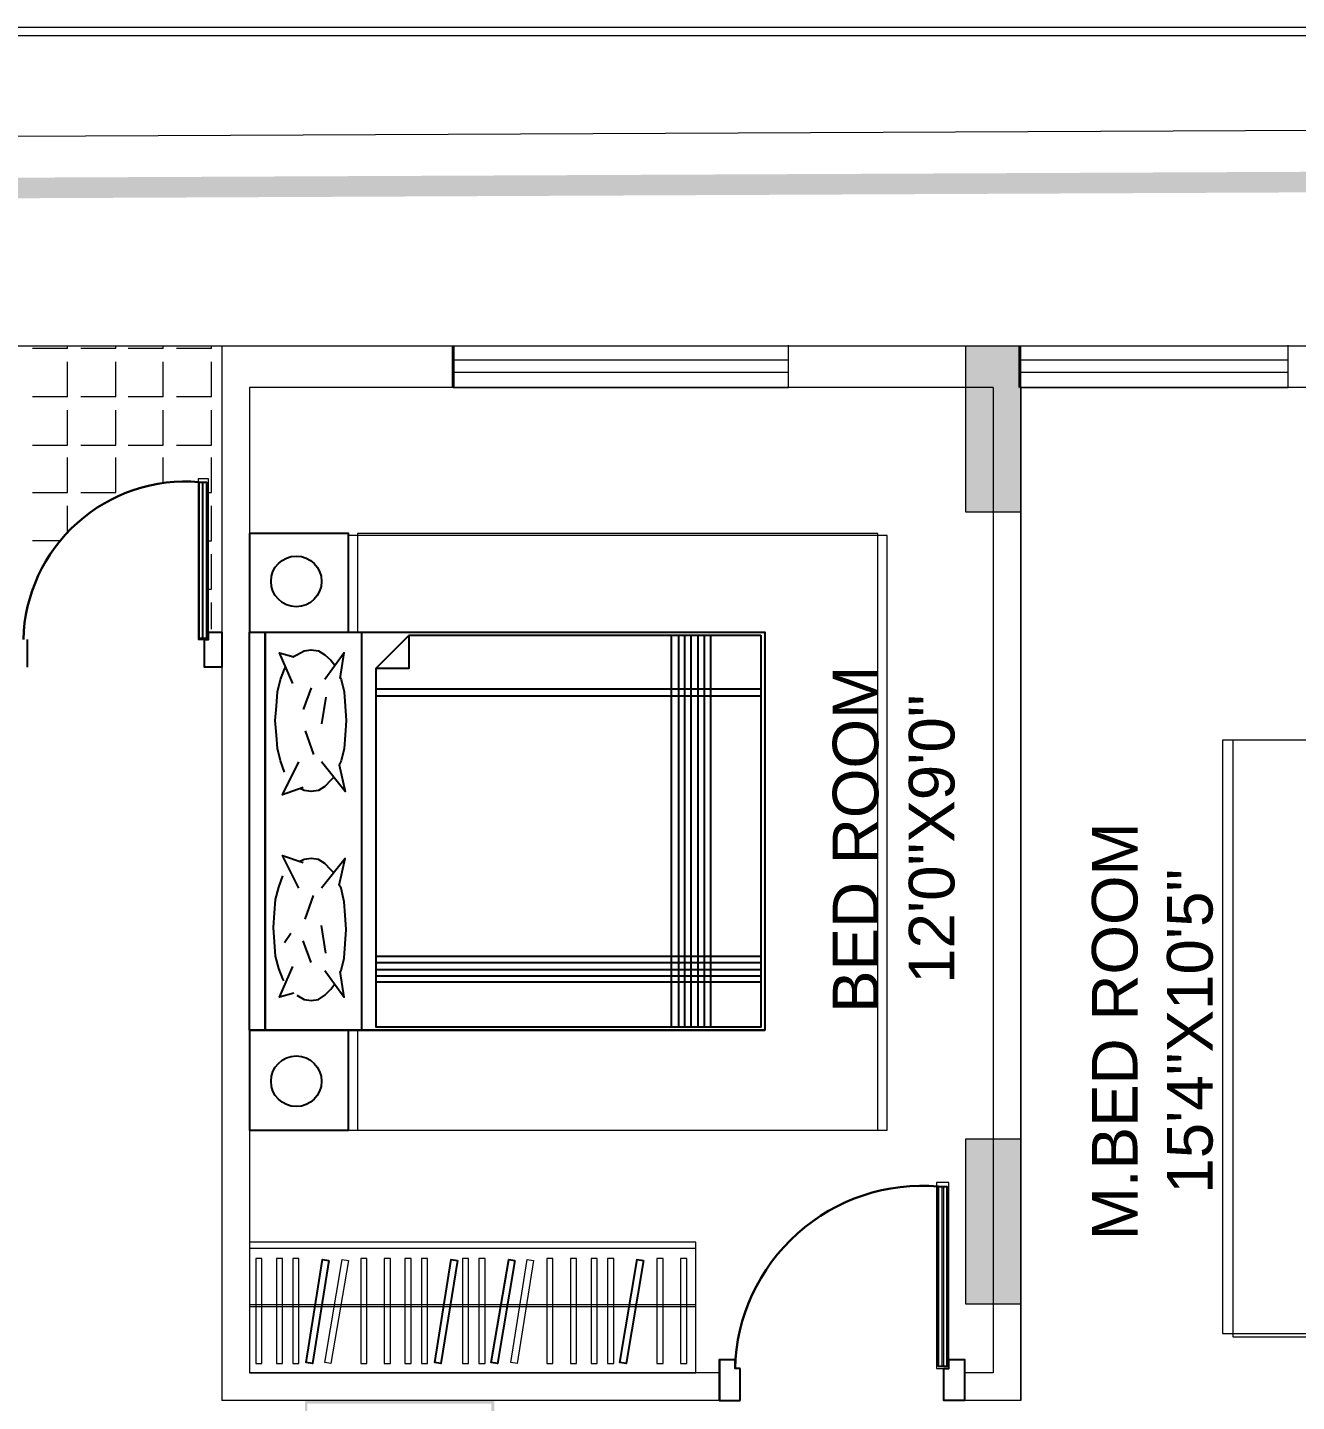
# Model space of a CAD drawing. Header units: inches. Extents: x -41599880 to -41577026, y -18110 to -4738.
# Drawn here: x -41587429 to -41582749, y -9804 to -4738 of the extents above; entities that cross this region are included whole.
import ezdxf

# ---------------------------------------------------------------- set-up
doc = ezdxf.new("R2010")
doc.units = ezdxf.units.IN
doc.header["$MEASUREMENT"] = 0
for name, color, linetype in [('PDF_Geometry', 40, 'Continuous'), ('PDF_Solid Fills', 9, 'Continuous'), ('PDF_Text', 7, 'Continuous')]:
    doc.layers.add(name, color=color, linetype=linetype)
doc.styles.add('PDF Arial', font='arial.ttf')

msp = doc.modelspace()

# ---------------------------------------------------------------- linework, layer by layer
at = {"layer": 'PDF_Geometry', "color": 7, "lineweight": 18}
for points in [[(-41577026, -18110.3), (-41577026, -4737.5), (-41599880.3, -4737.5), (-41599880.3, -18110.3)], [(-41577052.5, -18083.7), (-41577052.5, -4767.8), (-41599853.7, -4767.8), (-41599853.7, -18083.7)], [(-41583970.2, -6523.8), (-41583765.4, -6523.8), (-41583765.4, -5913.2), (-41583970.2, -5913.2)], [(-41583970.2, -9444.1), (-41583765.4, -9444.1), (-41583765.4, -8837.3), (-41583970.2, -8837.3)], [(-41584963.9, -9698.2), (-41584963.9, -9216.6), (-41586609.9, -9216.6), (-41586609.9, -9698.2)]]:
    msp.add_lwpolyline(points, close=True, dxfattribs=at)
at = {"layer": 'PDF_Geometry', "color": 7, "lineweight": 13}
for points in [[(-41579995.6, -5105.4), (-41588286.2, -5143.3)], [(-41585859, -6064.9), (-41584622.6, -6064.9), (-41584622.6, -5913.2), (-41585859, -5913.2)], [(-41583769.2, -6064.9), (-41582779.4, -6064.9), (-41582779.4, -5913.2), (-41583769.2, -5913.2)]]:
    msp.add_lwpolyline(points, dxfattribs=at)
at = {"layer": 'PDF_Geometry', "color": 6, "lineweight": 18}
for points in [[(-41580439.3, -5913.2), (-41597764, -5913.2)], [(-41586712.3, -5913.2), (-41586712.3, -9800.6)], [(-41584622.6, -5913.2), (-41584622.6, -5909.4)], [(-41582779.4, -5913.2), (-41582779.4, -5909.4)], [(-41583867.8, -6064.9), (-41586609.9, -6064.9)], [(-41586609.9, -6064.9), (-41586609.9, -9698.2)], [(-41583867.8, -6064.9), (-41583867.8, -9698.2)], [(-41580591, -6064.9), (-41583765.4, -6064.9)], [(-41584876.7, -9698.2), (-41586609.9, -9698.2)], [(-41584876.7, -9800.6), (-41584876.7, -9698.2)], [(-41583867.8, -9698.2), (-41583974, -9698.2)], [(-41583974, -9800.6), (-41583974, -9698.2)], [(-41584876.7, -9800.6), (-41586712.3, -9800.6)], [(-41583765.4, -9800.6), (-41583974, -9800.6)]]:
    msp.add_lwpolyline(points, dxfattribs=at)
at = {"layer": 'PDF_Geometry', "color": 7, "lineweight": 18}
for points in [[(-41587281.2, -5920.8), (-41587410.1, -5920.8)], [(-41587281.2, -5920.8), (-41587281.2, -5913.2)], [(-41587102.9, -5920.8), (-41587231.9, -5920.8)], [(-41587102.9, -5920.8), (-41587102.9, -5913.2)], [(-41586928.5, -5920.8), (-41587057.4, -5920.8)], [(-41586928.5, -5920.8), (-41586928.5, -5913.2)], [(-41586750.2, -5920.8), (-41586879.2, -5920.8)], [(-41586750.2, -5920.8), (-41586750.2, -5913.2)], [(-41584622.6, -5913.2), (-41585859, -5913.2), (-41585859, -6064.9), (-41584622.6, -6064.9)], [(-41582779.4, -5913.2), (-41583769.2, -5913.2), (-41583769.2, -6064.9), (-41582779.4, -6064.9)], [(-41587281.2, -6099.1), (-41587281.2, -5970.1)], [(-41587102.9, -6099.1), (-41587102.9, -5970.1)], [(-41586928.5, -6099.1), (-41586928.5, -5970.1)], [(-41586750.2, -6099.1), (-41586750.2, -5970.1)], [(-41587281.2, -6099.1), (-41587410.1, -6099.1)], [(-41587102.9, -6099.1), (-41587231.9, -6099.1)], [(-41586928.5, -6099.1), (-41587057.4, -6099.1)], [(-41586750.2, -6099.1), (-41586879.2, -6099.1)], [(-41587410.1, -6277.3), (-41587281.2, -6277.3), (-41587281.2, -6148.4)], [(-41587231.9, -6277.3), (-41587102.9, -6277.3), (-41587102.9, -6148.4)], [(-41587057.4, -6277.3), (-41586928.5, -6277.3), (-41586928.5, -6148.4)], [(-41586879.2, -6277.3), (-41586750.2, -6277.3), (-41586750.2, -6148.4)], [(-41587410.1, -6451.8), (-41587281.2, -6451.8), (-41587281.2, -6322.8)], [(-41587231.9, -6451.8), (-41587102.9, -6451.8), (-41587102.9, -6322.8)], [(-41586928.5, -6417.6), (-41586928.5, -6322.8)], [(-41586761.6, -6451.8), (-41586750.2, -6451.8), (-41586750.2, -6322.8)], [(-41587281.2, -6599.7), (-41587281.2, -6501.1)], [(-41586761.6, -6630), (-41586750.2, -6630), (-41586750.2, -6501.1)], [(-41587311.5, -6630), (-41587410.1, -6630)], [(-41586245.8, -8435.3), (-41586245.8, -8803.2), (-41584258.5, -8803.2), (-41584258.5, -6611.1), (-41586245.8, -6611.1), (-41586245.8, -6967.6)], [(-41586761.6, -6808.3), (-41586750.2, -6808.3), (-41586750.2, -6679.3)], [(-41587410.1, -6808.3), (-41587410.1, -6804.5)], [(-41586750.2, -6956.2), (-41586750.2, -6857.6)], [(-41581034.7, -7729.9), (-41581034.7, -7365.8), (-41583022.1, -7365.8), (-41583022.1, -9554.1), (-41581034.7, -9554.1), (-41581034.7, -9197.6)]]:
    msp.add_lwpolyline(points, dxfattribs=at)
at = {"layer": 'PDF_Geometry', "color": 7, "lineweight": 40}
for points in [[(-41585859, -6064.9), (-41585859, -5913.2)], [(-41583769.2, -6064.9), (-41583769.2, -5913.2)]]:
    msp.add_lwpolyline(points, dxfattribs=at)
at = {"layer": 'PDF_Geometry', "color": 140, "lineweight": 13}
for points in [[(-41585859, -5962.5), (-41584622.6, -5962.5)], [(-41583769.2, -5962.5), (-41582779.4, -5962.5)], [(-41585859, -6008), (-41584622.6, -6008)], [(-41583769.2, -6008), (-41582779.4, -6008)]]:
    msp.add_lwpolyline(points, dxfattribs=at)
at = {"layer": 'PDF_Geometry', "color": 6, "lineweight": 18}
msp.add_lwpolyline([(-41583765.4, -9800.6), (-41583765.4, -6064.9)], close=True, dxfattribs=at)
at = {"layer": 'PDF_Geometry', "color": 43, "lineweight": 18}
for points in [[(-41586761.6, -6994.1), (-41586761.6, -6402.5), (-41586799.5, -6402.5), (-41586799.5, -6994.1)], [(-41584030.9, -9683.1), (-41584030.9, -8996.6), (-41584076.4, -8996.6), (-41584076.4, -9683.1)]]:
    msp.add_lwpolyline(points, close=True, dxfattribs=at)
at = {"layer": 'PDF_Geometry', "color": 30, "lineweight": 25}
for points in [[(-41586795.7, -6413.8), (-41586769.2, -6413.8), (-41586769.2, -6990.3), (-41586795.7, -6990.3)], [(-41584068.8, -9011.8), (-41584038.5, -9011.8), (-41584038.5, -9675.5), (-41584068.8, -9675.5)]]:
    msp.add_lwpolyline(points, close=True, dxfattribs=at)
at = {"layer": 'PDF_Geometry', "color": 44, "lineweight": 18}
for points in [[(-41586780.6, -6990.3), (-41586780.6, -6413.8), (-41586784.4, -6413.8), (-41586784.4, -6990.3)], [(-41584049.9, -9675.5), (-41584049.9, -9011.8), (-41584057.5, -9011.8), (-41584057.5, -9675.5)]]:
    msp.add_lwpolyline(points, close=True, dxfattribs=at)
at = {"layer": 'PDF_Geometry', "color": 7, "lineweight": 25}
for points in [[(-41586245.8, -6967.6), (-41586245.8, -6603.5), (-41586609.9, -6603.5), (-41586609.9, -6967.6), (-41586245.8, -6967.6), (-41584709.8, -6967.6), (-41584709.8, -8435.3), (-41586245.8, -8435.3)], [(-41586609.9, -8435.3), (-41586609.9, -8803.2), (-41586245.8, -8803.2), (-41586245.8, -8435.3), (-41586609.9, -8435.3), (-41586609.9, -6967.6), (-41584709.8, -6967.6), (-41584709.8, -8435.3), (-41586609.9, -8435.3), (-41584709.8, -8435.3)], [(-41586553, -8435.3), (-41586553, -6967.6)], [(-41586022, -6978.9), (-41586143.4, -7100.3)]]:
    msp.add_lwpolyline(points, dxfattribs=at)
at = {"layer": 'PDF_Geometry', "color": 4, "lineweight": 18}
for points in [[(-41586211.7, -8435.3), (-41586211.7, -8803.2), (-41584292.6, -8803.2), (-41584292.6, -6603.5), (-41586211.7, -6603.5), (-41586211.7, -6967.6)], [(-41581065.1, -7729.9), (-41581065.1, -7365.8), (-41582984.2, -7365.8), (-41582984.2, -9565.5), (-41581065.1, -9565.5), (-41581065.1, -9197.6)]]:
    msp.add_lwpolyline(points, dxfattribs=at)
at = {"layer": 'PDF_Geometry', "color": 44, "lineweight": 25}
for points in [[(-41586761.6, -6967.6), (-41586712.3, -6967.6), (-41586712.3, -7096.5), (-41586776.8, -7096.5), (-41586776.8, -6994.1)], [(-41587429.1, -7096.5), (-41587429.1, -6994.1)], [(-41584876.7, -9648.9), (-41584876.7, -9800.6), (-41584800.8, -9800.6)], [(-41584876.7, -9800.6), (-41584876.7, -9648.9), (-41584819.8, -9648.9)], [(-41584800.8, -9683.1), (-41584819.8, -9683.1), (-41584819.8, -9648.9)], [(-41584030.9, -9648.9), (-41583974, -9648.9), (-41583974, -9800.6), (-41584049.9, -9800.6), (-41584049.9, -9683.1)], [(-41584800.8, -9800.6), (-41584800.8, -9683.1)]]:
    msp.add_lwpolyline(points, dxfattribs=at)
at = {"layer": 'PDF_Geometry', "color": 30, "lineweight": 25}
for points in [[(-41586776.8, -6994.1), (-41586761.6, -6994.1), (-41586761.6, -6967.6)], [(-41584049.9, -9683.1), (-41584030.9, -9683.1), (-41584030.9, -9648.9)]]:
    msp.add_lwpolyline(points, dxfattribs=at)
at = {"layer": 'PDF_Geometry', "color": 23, "lineweight": 25}
for points in [[(-41586553, -6967.6), (-41586553, -8435.3)], [(-41586196.5, -8435.3), (-41586196.5, -6967.6)], [(-41585054.9, -6978.9), (-41585054.9, -8423.9)], [(-41585028.4, -6978.9), (-41585028.4, -8423.9)], [(-41585005.6, -6978.9), (-41585005.6, -8423.9)], [(-41584982.9, -6978.9), (-41584982.9, -8423.9)], [(-41584956.3, -6978.9), (-41584956.3, -8423.9)], [(-41584933.6, -6978.9), (-41584933.6, -8423.9)], [(-41584910.8, -6978.9), (-41584910.8, -8423.9)], [(-41586143.4, -7176.2), (-41584725, -7176.2)], [(-41586143.4, -7202.7), (-41584725, -7202.7)], [(-41586143.4, -8162.2), (-41584725, -8162.2)], [(-41586143.4, -8185), (-41584725, -8185)], [(-41586143.4, -8211.5), (-41584725, -8211.5)], [(-41586143.4, -8234.3), (-41584725, -8234.3)], [(-41586143.4, -8257.1), (-41584725, -8257.1)]]:
    msp.add_lwpolyline(points, dxfattribs=at)
at = {"layer": 'PDF_Geometry', "color": 7, "lineweight": 25}
msp.add_lwpolyline([(-41584725, -6978.9), (-41584725, -8423.9), (-41586143.4, -8423.9), (-41586143.4, -7100.3), (-41586022, -7100.3), (-41586022, -6978.9)], close=True, dxfattribs=at)
at = {"layer": 'PDF_Geometry', "color": 163, "lineweight": 25}
for points in [[(-41586450.6, -7058.6), (-41586435.4, -7051), (-41586408.9, -7035.8), (-41586382.3, -7032), (-41586355.8, -7035.8), (-41586333, -7051), (-41586310.3, -7070), (-41586295.1, -7088.9)], [(-41586450.6, -7157.2), (-41586499.9, -7043.4), (-41586446.8, -7058.6)], [(-41586276.1, -7138.2), (-41586261, -7043.4), (-41586333, -7142)], [(-41586480.9, -7483.4), (-41586496.1, -7441.6), (-41586507.5, -7396.1), (-41586511.3, -7346.8), (-41586515.1, -7293.7), (-41586511.3, -7240.6), (-41586507.5, -7187.5), (-41586496.1, -7142), (-41586480.9, -7104.1), (-41586477.2, -7096.5)], [(-41586276.1, -7134.4), (-41586272.4, -7142), (-41586261, -7187.5), (-41586257.2, -7240.6), (-41586253.4, -7293.7), (-41586257.2, -7346.8), (-41586261, -7396.1), (-41586272.4, -7441.6), (-41586279.9, -7456.8), (-41586257.2, -7555.4), (-41586344.4, -7445.4)], [(-41586382.3, -7172.4), (-41586412.7, -7252)], [(-41586329.2, -7206.5), (-41586344.4, -7305.1)], [(-41586405.1, -7331.7), (-41586374.8, -7418.9)], [(-41586412.7, -7540.2), (-41586488.5, -7566.8), (-41586427.9, -7445.4)], [(-41586298.9, -7502.3), (-41586310.3, -7513.7), (-41586333, -7536.5), (-41586355.8, -7551.6), (-41586382.3, -7555.4), (-41586408.9, -7551.6), (-41586424.1, -7544)], [(-41586427.9, -7911.9), (-41586488.5, -7790.6), (-41586412.7, -7817.1)], [(-41586298.9, -7855), (-41586310.3, -7843.7), (-41586333, -7820.9), (-41586355.8, -7805.7), (-41586382.3, -7801.9), (-41586408.9, -7805.7), (-41586424.1, -7813.3)], [(-41586279.9, -7900.5), (-41586257.2, -7801.9), (-41586344.4, -7911.9)], [(-41586488.5, -7866.4), (-41586503.7, -7908.1), (-41586515.1, -7953.6), (-41586518.9, -8002.9), (-41586522.7, -8056), (-41586518.9, -8109.1), (-41586515.1, -8162.2), (-41586503.7, -8207.7), (-41586488.5, -8245.7), (-41586484.7, -8253.3)], [(-41586276.1, -8222.9), (-41586272.4, -8215.3), (-41586261, -8169.8), (-41586257.2, -8116.7), (-41586253.4, -8063.6), (-41586257.2, -8010.5), (-41586261, -7961.2), (-41586272.4, -7911.9), (-41586279.9, -7900.5)], [(-41586405.1, -8025.7), (-41586374.8, -7938.5)], [(-41586329.2, -8150.9), (-41586344.4, -8048.5)], [(-41586458.2, -8078.8), (-41586480.9, -8112.9)], [(-41586382.3, -8185), (-41586412.7, -8105.3)], [(-41586446.8, -8298.8), (-41586499.9, -8313.9), (-41586450.6, -8200.2)], [(-41586333, -8215.3), (-41586261, -8313.9), (-41586276.1, -8219.1)], [(-41586435.4, -8306.4), (-41586408.9, -8321.5), (-41586382.3, -8325.3), (-41586355.8, -8321.5), (-41586333, -8306.4), (-41586310.3, -8283.6), (-41586295.1, -8264.6)]]:
    msp.add_lwpolyline(points, dxfattribs=at)
at = {"layer": 'PDF_Geometry', "color": 13, "lineweight": 13}
msp.add_lwpolyline([(-41586609.9, -9239.3), (-41584963.9, -9239.3)], dxfattribs=at)
at = {"layer": 'PDF_Geometry', "color": 122, "lineweight": 13}
for points in [[(-41586587.1, -9277.3), (-41586587.1, -9664.1), (-41586564.4, -9664.1), (-41586564.4, -9277.3)], [(-41586511.3, -9277.3), (-41586511.3, -9664.1), (-41586488.5, -9664.1), (-41586488.5, -9277.3)], [(-41586113.1, -9277.3), (-41586113.1, -9664.1), (-41586090.3, -9664.1), (-41586090.3, -9277.3)], [(-41586037.2, -9277.3), (-41586037.2, -9664.1), (-41586014.5, -9664.1), (-41586014.5, -9277.3)], [(-41585824.8, -9277.3), (-41585824.8, -9664.1), (-41585802.1, -9664.1), (-41585802.1, -9277.3)], [(-41585426.6, -9277.3), (-41585426.6, -9664.1), (-41585403.8, -9664.1), (-41585403.8, -9277.3)], [(-41585350.7, -9277.3), (-41585350.7, -9664.1), (-41585328, -9664.1), (-41585328, -9277.3)], [(-41585020.8, -9277.3), (-41585020.8, -9664.1), (-41584998, -9664.1), (-41584998, -9277.3)]]:
    msp.add_lwpolyline(points, close=True, dxfattribs=at)
at = {"layer": 'PDF_Geometry', "color": 13, "lineweight": 13}
for points in [[(-41586450.6, -9277.3), (-41586450.6, -9664.1), (-41586427.9, -9664.1), (-41586427.9, -9277.3)], [(-41586245.8, -9284.9), (-41586310.3, -9664.1), (-41586333, -9660.3), (-41586268.6, -9281.1)], [(-41586200.3, -9277.3), (-41586200.3, -9664.1), (-41586177.5, -9664.1), (-41586177.5, -9277.3)], [(-41585976.5, -9277.3), (-41585976.5, -9664.1), (-41585953.8, -9664.1), (-41585953.8, -9277.3)], [(-41585764.1, -9277.3), (-41585764.1, -9664.1), (-41585741.4, -9664.1), (-41585741.4, -9277.3)], [(-41585563.1, -9284.9), (-41585623.8, -9664.1), (-41585646.6, -9660.3), (-41585585.9, -9281.1)], [(-41585513.8, -9277.3), (-41585513.8, -9664.1), (-41585491.1, -9664.1), (-41585491.1, -9277.3)], [(-41585290.1, -9277.3), (-41585290.1, -9664.1), (-41585267.3, -9664.1), (-41585267.3, -9277.3)], [(-41585108, -9277.3), (-41585108, -9664.1), (-41585085.3, -9664.1), (-41585085.3, -9277.3)]]:
    msp.add_lwpolyline(points, close=True, dxfattribs=at)
at = {"layer": 'PDF_Geometry', "color": 173, "lineweight": 25}
for points in [[(-41586317.9, -9284.9), (-41586378.5, -9664.1), (-41586401.3, -9660.3), (-41586340.6, -9281.1)], [(-41585843.8, -9284.9), (-41585904.5, -9664.1), (-41585927.2, -9660.3), (-41585866.5, -9281.1)], [(-41585631.4, -9284.9), (-41585695.9, -9664.1), (-41585718.6, -9660.3), (-41585654.2, -9281.1)], [(-41585157.3, -9284.9), (-41585221.8, -9664.1), (-41585244.6, -9660.3), (-41585180.1, -9281.1)]]:
    msp.add_lwpolyline(points, close=True, dxfattribs=at)
at = {"layer": 'PDF_Geometry', "color": 43, "lineweight": 13}
for points in [[(-41584963.9, -9447.9), (-41586609.9, -9447.9)], [(-41584963.9, -9455.5), (-41586609.9, -9455.5)]]:
    msp.add_lwpolyline(points, dxfattribs=at)
at = {"layer": 'PDF_Geometry', "color": 7, "lineweight": 25}
for centre in [(-41586437.7, -6780.2), (-41586437.7, -8623.4)]:
    msp.add_circle(centre, 93.3, dxfattribs=at)
at = {"layer": 'PDF_Geometry', "color": 7, "lineweight": 30}
for centre, radius, start, end in [((-41586846.4, -7009.8), 598.1, 85.1418, 178.4985), ((-41584129.8, -9699.2), 690.1, 84.9292, 178.6604)]:
    msp.add_arc(centre, radius, start, end, dxfattribs=at)
at = {"layer": 'PDF_Solid Fills', "color": 7}
for points in [[(-41579942.5, -5257.1), (-41598196.3, -5416.4), (-41598264.6, -5340.5)], [(-41579942.5, -5332.9), (-41579942.5, -5257.1), (-41598196.3, -5416.4)], [(-41584709.8, -6967.6), (-41586609.9, -6971.4), (-41586613.7, -6967.6)], [(-41586609.9, -6971.4), (-41586613.7, -6967.6), (-41586609.9, -8431.5)], [(-41586613.7, -6967.6), (-41586609.9, -8431.5), (-41586613.7, -8439.1)], [(-41584713.6, -6971.4), (-41584709.8, -6967.6), (-41586609.9, -6971.4)], [(-41584709.8, -8435.3), (-41584713.6, -6971.4), (-41584709.8, -6967.6)], [(-41584713.6, -8435.3), (-41584709.8, -8435.3), (-41584713.6, -6971.4)], [(-41586609.9, -8431.5), (-41586613.7, -8439.1), (-41584709.8, -8431.5)], [(-41586613.7, -8439.1), (-41584709.8, -8431.5), (-41584709.8, -8439.1)]]:
    msp.add_solid(points, dxfattribs=at)
at = {"layer": 'PDF_Solid Fills', "color": 254}
for points in [[(-41583970.2, -6523.8), (-41583765.4, -5913.2), (-41583765.4, -6523.8)], [(-41583970.2, -6523.8), (-41583970.2, -5913.2), (-41583765.4, -5913.2)], [(-41583970.2, -9444.1), (-41583765.4, -8837.3), (-41583765.4, -9444.1)], [(-41583970.2, -9444.1), (-41583970.2, -8837.3), (-41583765.4, -8837.3)]]:
    msp.add_solid(points, dxfattribs=at)
at = {"layer": 'PDF_Solid Fills', "color": 44}
for points in [[(-41586780.6, -6990.3), (-41586784.4, -6413.8), (-41586784.4, -6990.3)], [(-41586780.6, -6990.3), (-41586780.6, -6413.8), (-41586784.4, -6413.8)], [(-41584049.9, -9675.5), (-41584057.5, -9011.8), (-41584057.5, -9675.5)], [(-41584049.9, -9675.5), (-41584049.9, -9011.8), (-41584057.5, -9011.8)]]:
    msp.add_solid(points, dxfattribs=at)
at = {"layer": 'PDF_Solid Fills', "color": 8}
for points in [[(-41586405.1, -9800.6), (-41586397.5, -9812), (-41585707.3, -9800.6)], [(-41586405.1, -11105.3), (-41586397.5, -11097.7), (-41586405.1, -9800.6)], [(-41586397.5, -11097.7), (-41586405.1, -9800.6), (-41586397.5, -9812)], [(-41586397.5, -9812), (-41585707.3, -9800.6), (-41585718.6, -9812)], [(-41585707.3, -9800.6), (-41585718.6, -9812), (-41585707.3, -11105.3)]]:
    msp.add_solid(points, dxfattribs=at)

# ---------------------------------------------------------------- texts
at = {"layer": 'PDF_Text', "attachment_point": 7, "rotation": 90, "style": 'PDF Arial'}
for s, insert, char_height in [('BED ROOM', (-41584288.8, -8371.7), 168.32), ('12\'0"X9\'0"', (-41584008.1, -8264.6), 168.32), ('M.BED ROOM', (-41583333, -9209.9), 168.32), ('15\'4"X10\'5"', (-41583056.1, -9038.2), 168.317)]:
    msp.add_mtext(s, dxfattribs=dict(at, insert=insert, char_height=char_height))

doc.saveas('drawing.dxf')
